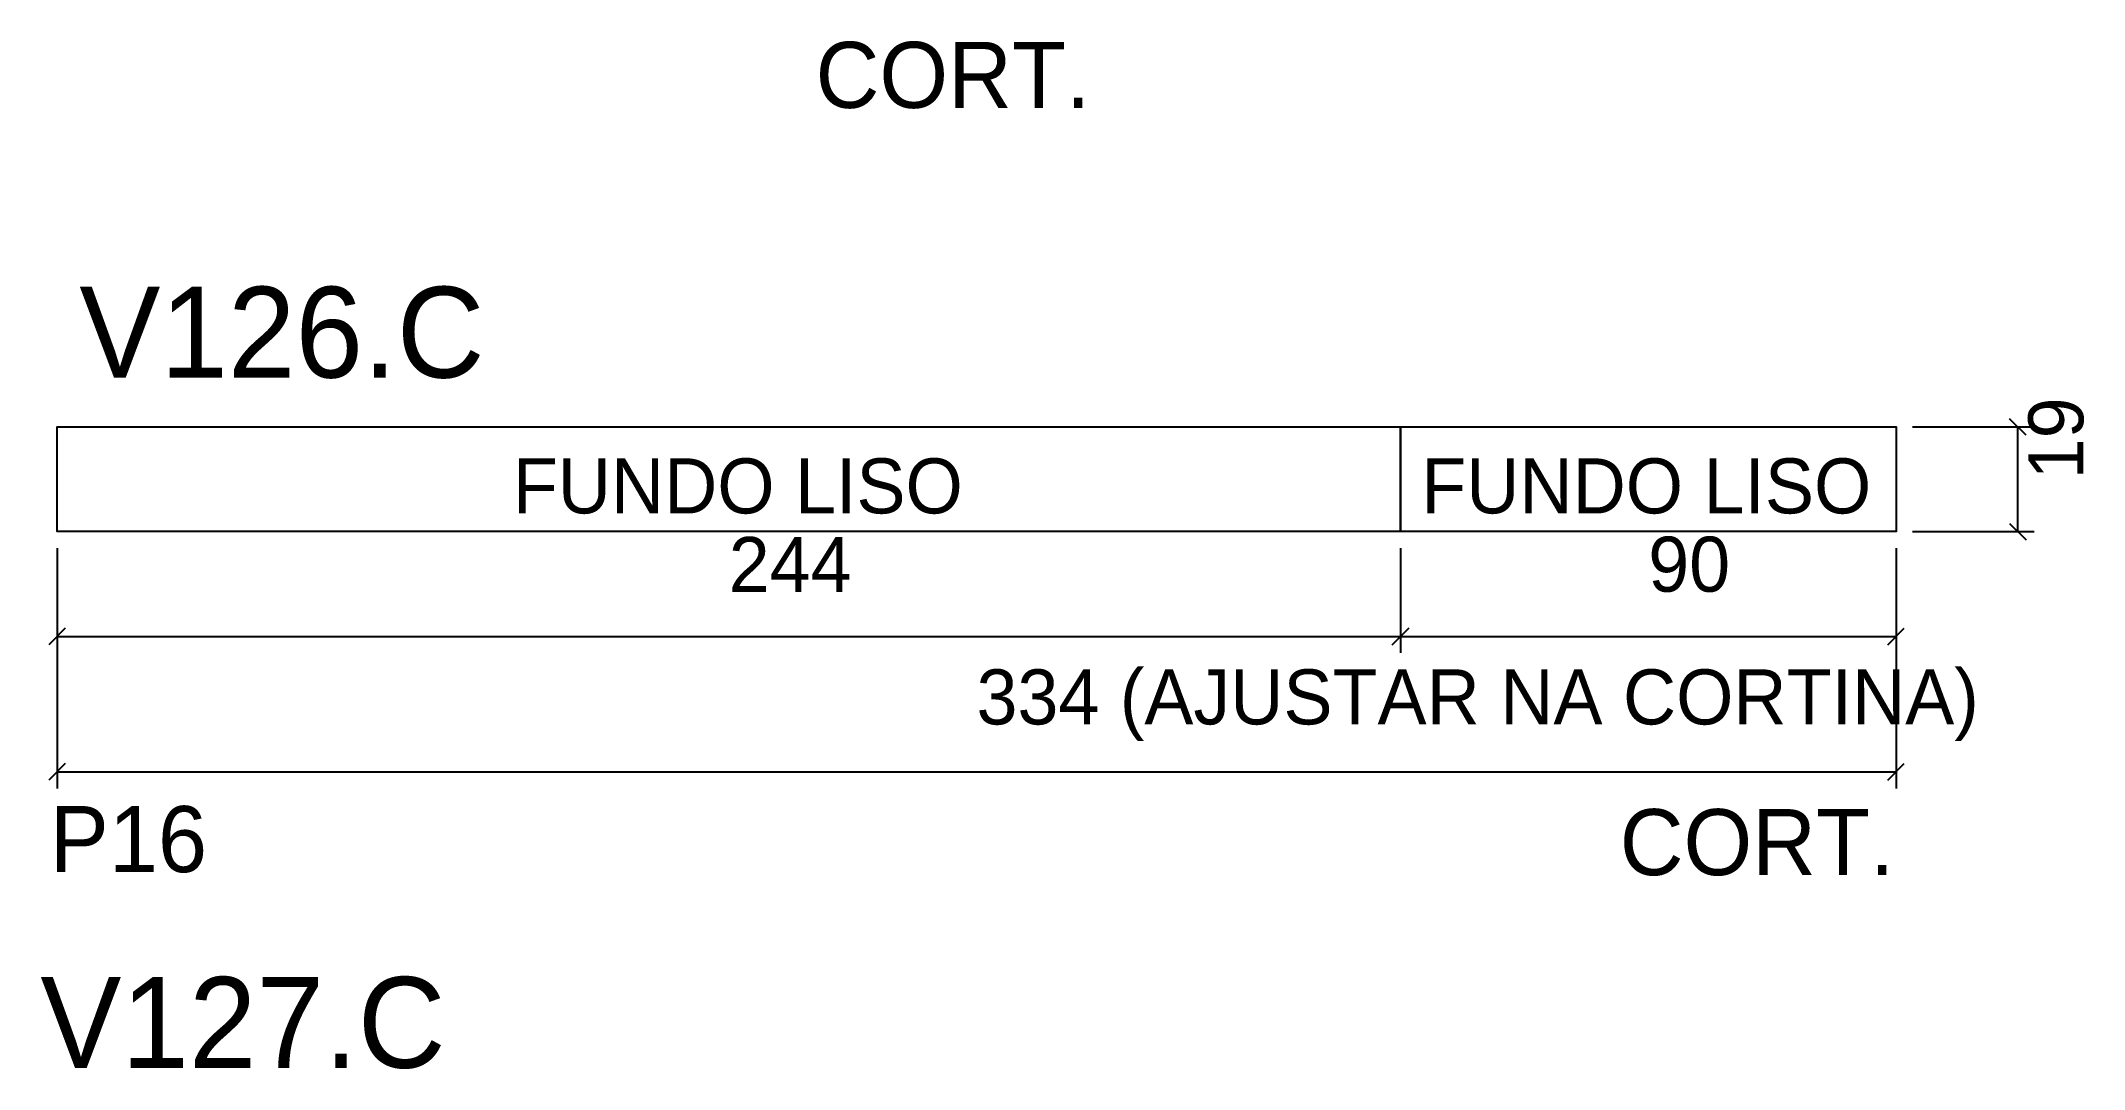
# Model space of a CAD drawing. Header units: metres. Extents: x 2533 to 2904, y 16261 to 16448.
import ezdxf

# ---------------------------------------------------------------- set-up
doc = ezdxf.new("R2010")
doc.units = ezdxf.units.M
for name, color, linetype in [('5', 7, 'Continuous'), ('COTA', 7, 'Continuous'), ('NOMENCLATURA', 7, 'Continuous'), ('Painéis', 7, 'Continuous')]:
    doc.layers.add(name, color=color, linetype=linetype)

msp = doc.modelspace()

# ---------------------------------------------------------------- linework, layer by layer
at = {"layer": 'COTA', "color": 4, "lineweight": 25}
for p, q in [((2873.19, 16377.84), (2895.31, 16377.84)), ((2892.31, 16358.84), (2892.31, 16377.84)), ((2873.19, 16358.84), (2895.31, 16358.84)), ((2536.19, 16355.84), (2536.19, 16336.79)), ((2536.19, 16355.84), (2536.19, 16312.2)), ((2780.19, 16355.84), (2780.19, 16336.79)), ((2780.19, 16355.84), (2780.19, 16336.79)), ((2870.19, 16355.84), (2870.19, 16336.79)), ((2870.19, 16355.84), (2870.19, 16312.2)), ((2536.19, 16339.79), (2780.19, 16339.79)), ((2780.19, 16339.79), (2870.19, 16339.79)), ((2536.19, 16315.2), (2870.19, 16315.2))]:
    msp.add_line(p, q, dxfattribs=at)
at = {"layer": 'COTA', "color": 0, "lineweight": 25}
for p, q in [((2893.81, 16376.34), (2890.81, 16379.34)), ((2890.81, 16360.34), (2893.81, 16357.34)), ((2537.69, 16341.29), (2534.69, 16338.29)), ((2778.69, 16338.29), (2781.69, 16341.29)), ((2781.69, 16341.29), (2778.69, 16338.29)), ((2868.69, 16338.29), (2871.69, 16341.29)), ((2537.69, 16316.7), (2534.69, 16313.7)), ((2868.69, 16313.7), (2871.69, 16316.7))]:
    msp.add_line(p, q, dxfattribs=at)
at = {"layer": 'Painéis', "color": 200, "lineweight": 25}
for points in [[(2780.19, 16358.84), (2536.19, 16358.84), (2536.19, 16377.84), (2780.19, 16377.84)], [(2780.19, 16377.84), (2870.19, 16377.84), (2870.19, 16358.84), (2780.19, 16358.84)]]:
    msp.add_lwpolyline(points, close=True, dxfattribs=at)

# ---------------------------------------------------------------- texts
at = {"layer": '5', "color": 5, "lineweight": 25}
for s, p in [('CORT.', (2673.96, 16435.8)), ('P16', (2534.89, 16296.98)), ('CORT.', (2820.01, 16296.43))]:
    msp.add_text(s, height=12, rotation=360, dxfattribs=at).set_placement(p)
at = {"layer": 'COTA', "color": 240, "lineweight": 25}
msp.add_text('19', height=10, rotation=90, dxfattribs=at).set_placement((2904.22, 16368.34))
for s, p in [('244', (2658.19, 16347.86)), ('90', (2825.19, 16347.92)), ('334 (AJUSTAR NA CORTINA)', (2703.19, 16323.81))]:
    msp.add_text(s, height=10, dxfattribs=at).set_placement(p)
at = {"layer": 'NOMENCLATURA', "color": 7, "lineweight": 25}
for s, height, p in [('V126.C', 16.5, (2540.24, 16386.81)), ('FUNDO LISO', 10, (2618.97, 16362.14)), ('FUNDO LISO', 10, (2783.97, 16362.14)), ('V127.C', 16.5, (2533.16, 16261.43))]:
    msp.add_text(s, height=height, dxfattribs=at).set_placement(p)

doc.saveas('drawing.dxf')
